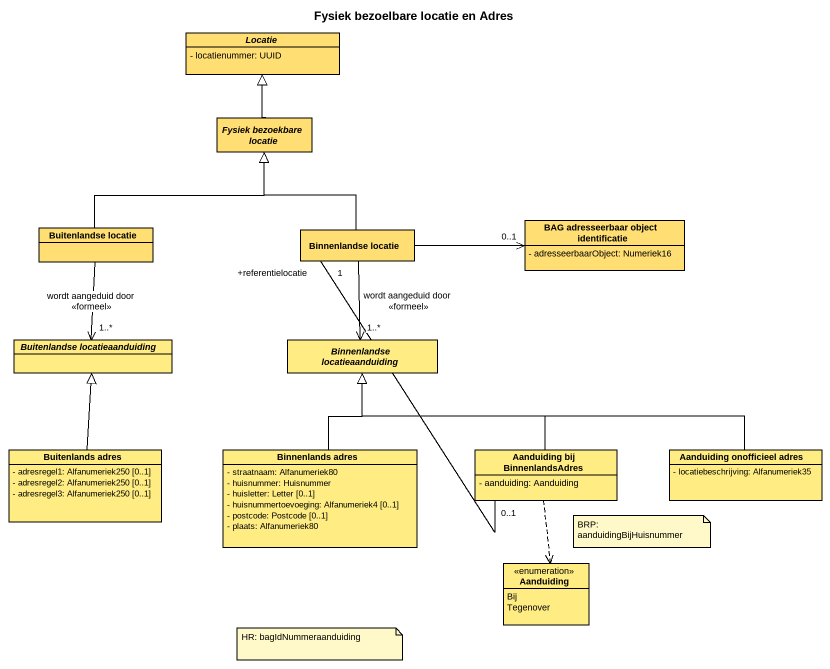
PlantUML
@startuml
title Fysiek bezoelbare locatie en Adres
hide circle
hide empty members
skinparam classAttributeIconSize 0
abstract class Locatie #FFDE73 {
  - locatienummer: UUID
}
abstract class "Fysiek bezoekbare locatie" as Fysiek_bezoekbare_locatie #FFDE73
class "Buitenlandse locatie" as Buitenlandse_locatie #FFDE73
class "Binnenlandse locatie" as Binnenlandse_locatie #FFDE73
class "BAG adresseerbaar object identificatie" as BAG_adresseerbaar_object #FFDE73 {
  - adresseerbaarObject: Numeriek16
}
abstract class "Buitenlandse locatieaanduiding" as Buitenlandse #FFED83
abstract class "Binnenlandse locatieaanduiding" as Binnenlandse #FFED83
class "Buitenlands adres" as Buitenlands_adres #FFED83 {
  - adresregel1: Alfanumeriek250 [0..1]
  - adresregel2: Alfanumeriek250 [0..1]
  - adresregel3: Alfanumeriek250 [0..1]
}
class "Binnenlands adres" as Binnenlands_adres #FFED83 {
  - straatnaam: Alfanumeriek80
  - huisnummer: Huisnummer
  - huisletter: Letter [0..1]
  - huisnummertoevoeging: Alfanumeriek4 [0..1]
  - postcode: Postcode [0..1]
  - plaats: Alfanumeriek80
}
class "Aanduiding bij BinnenlandsAdres" as Aanduiding_bij #FFED83 {
  - aanduiding: Aanduiding
}
class "Aanduiding onofficieel adres" as Aanduiding_onofficieel_adres #FFED83 {
  - locatiebeschrijving: Alfanumeriek35
}
enum Aanduiding #FFED83 {
  Bij
  Tegenover
}
Fysiek_bezoekbare_locatie -up-|> Locatie
Buitenlandse_locatie -up-|> Fysiek_bezoekbare_locatie
Binnenlandse_locatie -up-|> Fysiek_bezoekbare_locatie
BAG_adresseerbaar_object "0..1" <-left- Binnenlandse_locatie
Buitenlandse "1..*" <-up- Buitenlandse_locatie : wordt aangeduid door\n<<formeel>>
Binnenlandse "1..*" <-up- Binnenlandse_locatie : wordt aangeduid door\n<<formeel>>
Buitenlands_adres -up-|> Buitenlandse
Binnenlands_adres -up-|> Binnenlandse
Aanduiding_bij "0..1" -up- "+referentielocatie\n1" Binnenlandse_locatie
Aanduiding_bij -up-|> Binnenlandse
Aanduiding_bij ..> Aanduiding
Aanduiding_onofficieel_adres -left-|> Binnenlandse
note as N1
  BRP: aanduidingBijHuisnummer
end note
note as N2
  HR: bagIdNummeraanduiding
end note
@enduml
